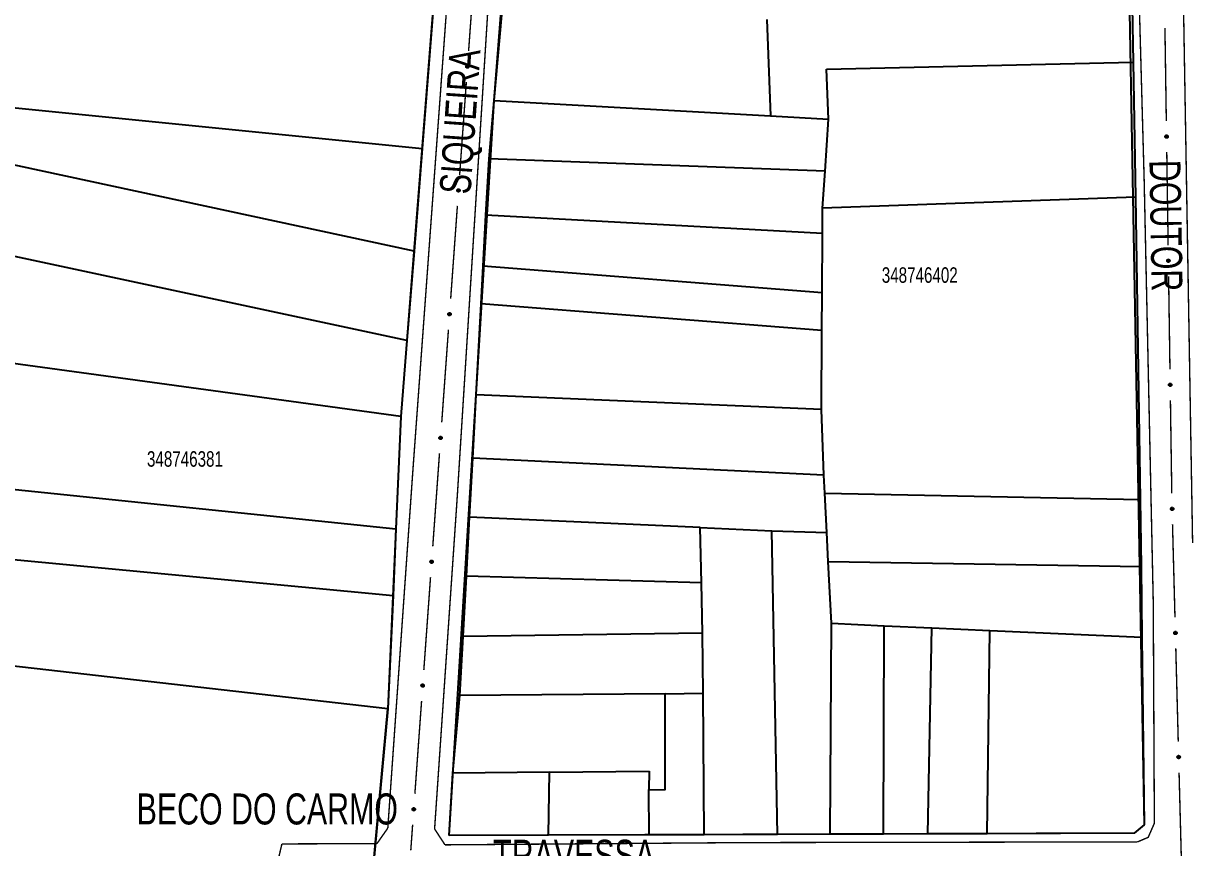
# Model space of a CAD drawing. Extents: x 199219 to 200475, y 4837288 to 4839440.
# Drawn here: x 199349.7 to 199500.3, y 4838857.5 to 4838963.7 of the extents above; entities that cross this region are included whole.
import ezdxf

# ---------------------------------------------------------------- set-up
doc = ezdxf.new("R2010")
doc.units = 0
doc.header["$LTSCALE"] = 3
doc.header["$MEASUREMENT"] = 0
for name, color, linetype in [('CD_MALHA_LOTES', 40, 'CONTINUOUS'), ('CD_TXT_QUADRA', 7, 'CONTINUOUS'), ('RU-QUADRAS', 210, 'CONTINUOUS'), ('SV-EIXO-RUA-PAV', 20, 'CONTINUOUS'), ('SV-RUA-PAVIM-S-GUIA-C-GUIA', 7, 'CONTINUOUS'), ('SV-TXT-RUA-N-PAV-S-GUIA-C-GUIA', 7, 'CONTINUOUS'), ('SV-TXT-RUA-PAV-S-GUIA-C-GUIA', 7, 'CONTINUOUS')]:
    doc.layers.add(name, color=color, linetype=linetype)
doc.styles.add('3487-46-2D_TXTB$0$ARIAL', font='ARIAL.TTF')
doc.styles.add('ARIAL', font='ARIAL.TTF')

msp = doc.modelspace()

# ---------------------------------------------------------------- linework, layer by layer
at = {"layer": 'CD_MALHA_LOTES'}
for p, q in [((199403.76, 4838981.18), (199401.15, 4838947.6)), ((199410.43, 4838953.79), (199411.76, 4838968.65)), ((199492.67, 4838965.87), (199492.79, 4838958.74)), ((199445.58, 4838964.26), (199446.05, 4838951.82)), ((199453.27, 4838957.84), (199492.79, 4838958.74)), ((199492.79, 4838958.74), (199493.08, 4838941.32)), ((199453.51, 4838951.41), (199453.27, 4838957.84)), ((199346.52, 4838953.07), (199401.15, 4838947.6)), ((199409.76, 4838946.28), (199410.43, 4838953.79)), ((199410.43, 4838953.79), (199446.05, 4838951.82)), ((199446.05, 4838951.82), (199453.51, 4838951.41)), ((199453.07, 4838944.7), (199453.51, 4838951.41)), ((199401.15, 4838947.6), (199400.1, 4838934.37)), ((199400.1, 4838934.37), (199344.83, 4838946.29)), ((199409.36, 4838939.02), (199409.76, 4838946.28)), ((199453.07, 4838944.7), (199409.76, 4838946.28)), ((199452.75, 4838939.93), (199453.07, 4838944.7)), ((199493.08, 4838941.32), (199452.75, 4838939.93)), ((199493.08, 4838941.32), (199493.7, 4838902.35)), ((199452.73, 4838936.67), (199452.75, 4838939.93)), ((199409, 4838932.43), (199409.36, 4838939.02)), ((199452.73, 4838936.67), (199409.36, 4838939.02)), ((199452.68, 4838928.99), (199452.73, 4838936.67)), ((199399.18, 4838922.84), (199343.28, 4838934.82)), ((199400.1, 4838934.37), (199399.18, 4838922.84)), ((199408.74, 4838927.61), (199409, 4838932.43)), ((199452.68, 4838928.99), (199409, 4838932.43)), ((199452.65, 4838924.13), (199452.68, 4838928.99)), ((199408.11, 4838915.85), (199408.74, 4838927.61)), ((199452.65, 4838924.13), (199408.74, 4838927.61)), ((199452.59, 4838913.95), (199452.65, 4838924.13)), ((199399.18, 4838922.84), (199398.41, 4838913.06)), ((199398.41, 4838913.06), (199340.75, 4838920.94)), ((199407.66, 4838907.68), (199408.11, 4838915.85)), ((199452.59, 4838913.95), (199408.11, 4838915.85)), ((199452.91, 4838905.51), (199452.59, 4838913.95)), ((199398.41, 4838913.06), (199397.76, 4838898.6)), ((199407.25, 4838900.08), (199407.66, 4838907.68)), ((199452.91, 4838905.51), (199407.66, 4838907.68)), ((199328.08, 4838905.75), (199397.76, 4838898.6)), ((199453.03, 4838903.18), (199452.91, 4838905.51)), ((199453.03, 4838903.18), (199493.7, 4838902.35)), ((199453.29, 4838898.11), (199453.03, 4838903.18)), ((199493.7, 4838902.35), (199493.8, 4838893.74)), ((199406.84, 4838892.5), (199407.25, 4838900.08)), ((199436.97, 4838898.75), (199407.25, 4838900.08)), ((199397.76, 4838898.6), (199397.38, 4838890)), ((199437.13, 4838891.64), (199436.97, 4838898.75)), ((199436.97, 4838898.75), (199446.2, 4838898.34)), ((199446.92, 4838859.18), (199446.2, 4838898.34)), ((199446.2, 4838898.34), (199453.29, 4838898.11)), ((199453.48, 4838894.36), (199453.29, 4838898.11)), ((199331.34, 4838896.26), (199397.38, 4838890)), ((199453.48, 4838894.36), (199493.8, 4838893.74)), ((199453.89, 4838886.4), (199453.48, 4838894.36)), ((199406.42, 4838884.71), (199406.84, 4838892.5)), ((199437.13, 4838891.64), (199406.84, 4838892.5)), ((199493.8, 4838893.74), (199493.91, 4838884.6)), ((199437.28, 4838885.15), (199437.13, 4838891.64)), ((199397.38, 4838890), (199396.72, 4838875.36)), ((199453.72, 4838859.21), (199453.89, 4838886.4)), ((199453.89, 4838886.4), (199460.67, 4838886.09)), ((199437.28, 4838885.15), (199406.42, 4838884.71)), ((199437.35, 4838877.38), (199437.28, 4838885.15)), ((199460.6, 4838859.23), (199460.67, 4838886.09)), ((199460.67, 4838886.09), (199466.84, 4838885.81)), ((199466.32, 4838859.25), (199466.84, 4838885.81)), ((199466.84, 4838885.81), (199474.29, 4838885.48)), ((199473.94, 4838859.28), (199474.29, 4838885.48)), ((199474.29, 4838885.48), (199493.91, 4838884.6)), ((199406, 4838877.08), (199406.42, 4838884.71)), ((199493.91, 4838884.6), (199494.19, 4838860.44)), ((199396.72, 4838875.36), (199330.25, 4838882.95)), ((199432.45, 4838877.33), (199406, 4838877.08)), ((199432.45, 4838877.33), (199437.35, 4838877.38)), ((199432.47, 4838864.93), (199432.45, 4838877.33)), ((199437.5, 4838859.15), (199437.35, 4838877.38)), ((199405.07, 4838867.06), (199406, 4838877.08)), ((199393.59, 4838841.43), (199396.72, 4838875.36)), ((199404.63, 4838859.04), (199405.07, 4838867.06)), ((199417.55, 4838867.21), (199405.07, 4838867.06)), ((199417.44, 4838859.08), (199417.55, 4838867.21)), ((199417.55, 4838867.21), (199430.4, 4838867.33)), ((199430.4, 4838867.33), (199430.35, 4838864.96)), ((199430.41, 4838859.13), (199430.35, 4838864.96)), ((199430.35, 4838864.96), (199432.47, 4838864.93)), ((199460.6, 4838859.23), (199453.72, 4838859.21)), ((199466.32, 4838859.25), (199460.6, 4838859.23)), ((199473.94, 4838859.28), (199466.32, 4838859.25)), ((199492.91, 4838859.34), (199473.94, 4838859.28)), ((199494.19, 4838860.44), (199492.91, 4838859.34)), ((199417.44, 4838859.08), (199404.63, 4838859.04)), ((199430.41, 4838859.13), (199417.44, 4838859.08)), ((199437.5, 4838859.15), (199430.41, 4838859.13)), ((199446.92, 4838859.18), (199437.5, 4838859.15)), ((199453.72, 4838859.21), (199446.92, 4838859.18))]:
    msp.add_line(p, q, dxfattribs=at)
at = {"layer": 'RU-QUADRAS', "color": 6, "linetype": 'Continuous'}
msp.add_lwpolyline([(199404.63, 4838859.04), (199410.43, 4838953.79), (199412.39, 4838979.11), (199415.37, 4838981.96, 0.0090495551), (199491.86, 4838989.02), (199494.19, 4838860.44), (199492.91, 4838859.34)], format="xyb", close=True, dxfattribs=at)
msp.add_lwpolyline([(199282.88, 4838827.92), (199281.13, 4838887.88), (199310.49, 4838885.91), (199330.25, 4838882.95), (199331.34, 4838896.26), (199327.17, 4838896.66), (199328.08, 4838905.75), (199312.7, 4838907.32), (199314.87, 4838923.69), (199340.75, 4838920.94), (199343.89, 4838936.64), (199344.83, 4838946.29), (199346.52, 4838953.07), (199307.29, 4838957.64), (199309.49, 4838984.19), (199403.76, 4838981.18), (199398.41, 4838913.06), (199396.72, 4838875.36), (199393.59, 4838841.43)], dxfattribs=at)
at = {"layer": 'SV-EIXO-RUA-PAV', "const_width": 0.18}
for points in [[(199407.121595, 4838960.169517), (199407.987065, 4838972.138267)], [(199496.874732, 4838963.145534), (199497.051017, 4838951.146829)], [(199405.967635, 4838944.211185), (199406.833105, 4838956.179934)], [(199497.109779, 4838947.14726), (199497.286065, 4838935.148555)], [(199404.813675, 4838928.252852), (199405.679145, 4838940.221602)], [(199497.344827, 4838931.148987), (199497.521112, 4838919.150282)], [(199403.659715, 4838912.29452), (199404.525185, 4838924.263269)], [(199497.579874, 4838915.150714), (199497.75616, 4838903.152008)], [(199402.505755, 4838896.336187), (199403.371225, 4838908.304937)], [(199497.850664, 4838899.153174), (199498.167209, 4838887.15735)], [(199401.351795, 4838880.377855), (199402.217265, 4838892.346604)], [(199498.272725, 4838883.158742), (199498.589271, 4838871.162918)], [(199400.197834, 4838864.419522), (199401.063305, 4838876.388272)], [(199498.694786, 4838867.16431), (199499.011332, 4838855.168485)], [(199399.67, 4838857.12), (199399.909344, 4838860.429939)]]:
    msp.add_lwpolyline(points, dxfattribs=at)
at = {"layer": 'SV-EIXO-RUA-PAV'}
for points in [[(199406.857194, 4838958.039359), (199406.824674, 4838958.075889), (199406.804194, 4838958.113935), (199406.796247, 4838958.150584), (199406.797668, 4838958.1848), (199406.803065, 4838958.219642), (199406.816256, 4838958.253569), (199406.839238, 4838958.287981), (199406.875654, 4838958.32086), (199406.916008, 4838958.339278), (199406.951521, 4838958.348992), (199406.987285, 4838958.349564), (199407.021044, 4838958.343754), (199407.055832, 4838958.328886), (199407.090478, 4838958.305256), (199407.122653, 4838958.267838), (199407.142475, 4838958.230401), (199407.149231, 4838958.194751), (199407.149579, 4838958.158792), (199407.143643, 4838958.123288), (199407.130502, 4838958.090059), (199407.106647, 4838958.055219), (199407.069295, 4838958.023951), (199407.032181, 4838958.003755), (199406.996636, 4838957.9965), (199406.961226, 4838957.996955), (199406.926215, 4838958.001943), (199406.891559, 4838958.013784), (199406.857194, 4838958.039359)], [(199497.188356, 4838949.292327), (199497.223923, 4838949.258756), (199497.247627, 4838949.22263), (199497.258724, 4838949.186809), (199497.260277, 4838949.152598), (199497.257923, 4838949.11742), (199497.247725, 4838949.082476), (199497.227816, 4838949.0462), (199497.19439, 4838949.010285), (199497.155787, 4838948.988435), (199497.121251, 4838948.975677), (199497.085671, 4838948.972004), (199497.051535, 4838948.974862), (199497.015588, 4838948.986656), (199496.979022, 4838949.007191), (199496.943722, 4838949.041676), (199496.920727, 4838949.077252), (199496.910903, 4838949.112181), (199496.907437, 4838949.147974), (199496.91027, 4838949.18386), (199496.920478, 4838949.218103), (199496.94122, 4838949.254882), (199496.975718, 4838949.289273), (199497.010939, 4838949.312613), (199497.045721, 4838949.322925), (199497.081037, 4838949.325544), (199497.116349, 4838949.323612), (199497.151902, 4838949.314824), (199497.188356, 4838949.292327)], [(199405.703233, 4838942.081026), (199405.670713, 4838942.117557), (199405.650234, 4838942.155603), (199405.642287, 4838942.192251), (199405.643708, 4838942.226468), (199405.649105, 4838942.261309), (199405.662296, 4838942.295236), (199405.685278, 4838942.329649), (199405.721694, 4838942.362528), (199405.762048, 4838942.380945), (199405.797561, 4838942.390659), (199405.833325, 4838942.391231), (199405.867084, 4838942.385422), (199405.901872, 4838942.370554), (199405.936518, 4838942.346923), (199405.968693, 4838942.309505), (199405.988515, 4838942.272068), (199405.995271, 4838942.236418), (199405.995619, 4838942.20046), (199405.989683, 4838942.164955), (199405.976542, 4838942.131726), (199405.952687, 4838942.096886), (199405.915335, 4838942.065619), (199405.878221, 4838942.045423), (199405.842676, 4838942.038168), (199405.807266, 4838942.038623), (199405.772255, 4838942.043611), (199405.737598, 4838942.055451), (199405.703233, 4838942.081026)], [(199497.423404, 4838933.294053), (199497.458971, 4838933.260482), (199497.482674, 4838933.224356), (199497.493771, 4838933.188536), (199497.495324, 4838933.154325), (199497.492971, 4838933.119146), (199497.482773, 4838933.084203), (199497.462864, 4838933.047926), (199497.429438, 4838933.012011), (199497.390835, 4838932.990162), (199497.356298, 4838932.977403), (199497.320718, 4838932.97373), (199497.286583, 4838932.976589), (199497.250636, 4838932.988382), (199497.21407, 4838933.008917), (199497.17877, 4838933.043402), (199497.155774, 4838933.078978), (199497.14595, 4838933.113908), (199497.142484, 4838933.149701), (199497.145317, 4838933.185586), (199497.155525, 4838933.21983), (199497.176267, 4838933.256609), (199497.210766, 4838933.290999), (199497.245987, 4838933.314339), (199497.280769, 4838933.324651), (199497.316084, 4838933.32727), (199497.351396, 4838933.325339), (199497.386949, 4838933.31655), (199497.423404, 4838933.294053)], [(199404.549273, 4838926.122694), (199404.516753, 4838926.159224), (199404.496274, 4838926.19727), (199404.488326, 4838926.233919), (199404.489748, 4838926.268136), (199404.495145, 4838926.302977), (199404.508336, 4838926.336904), (199404.531318, 4838926.371316), (199404.567734, 4838926.404195), (199404.608087, 4838926.422613), (199404.643601, 4838926.432327), (199404.679365, 4838926.432899), (199404.713124, 4838926.427089), (199404.747912, 4838926.412221), (199404.782558, 4838926.388591), (199404.814733, 4838926.351173), (199404.834555, 4838926.313736), (199404.841311, 4838926.278086), (199404.841659, 4838926.242127), (199404.835723, 4838926.206623), (199404.822582, 4838926.173394), (199404.798727, 4838926.138554), (199404.761374, 4838926.107286), (199404.724261, 4838926.08709), (199404.688715, 4838926.079835), (199404.653306, 4838926.08029), (199404.618295, 4838926.085278), (199404.583638, 4838926.097119), (199404.549273, 4838926.122694)], [(199497.658451, 4838917.29578), (199497.694018, 4838917.262209), (199497.717722, 4838917.226083), (199497.728819, 4838917.190262), (199497.730372, 4838917.156051), (199497.728018, 4838917.120873), (199497.717821, 4838917.085929), (199497.697911, 4838917.049653), (199497.664485, 4838917.013738), (199497.625882, 4838916.991889), (199497.591346, 4838916.97913), (199497.555766, 4838916.975457), (199497.52163, 4838916.978316), (199497.485683, 4838916.990109), (199497.449117, 4838917.010644), (199497.413817, 4838917.045129), (199497.390822, 4838917.080705), (199497.380998, 4838917.115634), (199497.377532, 4838917.151427), (199497.380365, 4838917.187313), (199497.390573, 4838917.221557), (199497.411315, 4838917.258335), (199497.445813, 4838917.292726), (199497.481034, 4838917.316066), (199497.515816, 4838917.326378), (199497.551132, 4838917.328997), (199497.586444, 4838917.327065), (199497.621997, 4838917.318277), (199497.658451, 4838917.29578)], [(199403.395313, 4838910.164361), (199403.362793, 4838910.200892), (199403.342314, 4838910.238938), (199403.334366, 4838910.275586), (199403.335788, 4838910.309803), (199403.341185, 4838910.344645), (199403.354376, 4838910.378571), (199403.377358, 4838910.412984), (199403.413774, 4838910.445863), (199403.454127, 4838910.46428), (199403.48964, 4838910.473994), (199403.525405, 4838910.474566), (199403.559164, 4838910.468757), (199403.593952, 4838910.453889), (199403.628598, 4838910.430259), (199403.660773, 4838910.392841), (199403.680595, 4838910.355403), (199403.687351, 4838910.319753), (199403.687699, 4838910.283795), (199403.681762, 4838910.24829), (199403.668622, 4838910.215061), (199403.644767, 4838910.180221), (199403.607414, 4838910.148954), (199403.570301, 4838910.128758), (199403.534755, 4838910.121503), (199403.499346, 4838910.121958), (199403.464335, 4838910.126946), (199403.429678, 4838910.138786), (199403.395313, 4838910.164361)], [(199497.904158, 4838901.299013), (199497.940115, 4838901.26586), (199497.964239, 4838901.230013), (199497.975754, 4838901.194325), (199497.977707, 4838901.160134), (199497.975765, 4838901.124931), (199497.965976, 4838901.08987), (199497.946493, 4838901.053364), (199497.913489, 4838901.017061), (199497.875144, 4838900.994761), (199497.840759, 4838900.9816), (199497.805224, 4838900.977511), (199497.771058, 4838900.979971), (199497.734975, 4838900.991343), (199497.698172, 4838901.011449), (199497.662471, 4838901.045519), (199497.639061, 4838901.080824), (199497.628829, 4838901.115636), (199497.624945, 4838901.151386), (199497.627358, 4838901.187302), (199497.637165, 4838901.221663), (199497.657476, 4838901.258681), (199497.69157, 4838901.293473), (199497.726516, 4838901.317223), (199497.761175, 4838901.327941), (199497.796457, 4838901.330973), (199497.83179, 4838901.329454), (199497.867443, 4838901.321082), (199497.904158, 4838901.299013)], [(199402.241353, 4838894.206029), (199402.208833, 4838894.242559), (199402.188354, 4838894.280605), (199402.180406, 4838894.317254), (199402.181828, 4838894.351471), (199402.187225, 4838894.386312), (199402.200416, 4838894.420239), (199402.223398, 4838894.454651), (199402.259814, 4838894.48753), (199402.300167, 4838894.505948), (199402.33568, 4838894.515662), (199402.371445, 4838894.516234), (199402.405204, 4838894.510424), (199402.439992, 4838894.495556), (199402.474638, 4838894.471926), (199402.506813, 4838894.434508), (199402.526635, 4838894.397071), (199402.533391, 4838894.361421), (199402.533738, 4838894.325462), (199402.527802, 4838894.289958), (199402.514662, 4838894.256729), (199402.490807, 4838894.221889), (199402.453454, 4838894.190621), (199402.416341, 4838894.170425), (199402.380795, 4838894.16317), (199402.345386, 4838894.163625), (199402.310374, 4838894.168613), (199402.275718, 4838894.180454), (199402.241353, 4838894.206029)], [(199498.326219, 4838885.30458), (199498.362176, 4838885.271427), (199498.3863, 4838885.235581), (199498.397816, 4838885.199892), (199498.399768, 4838885.165702), (199498.397826, 4838885.130499), (199498.388038, 4838885.095438), (199498.368554, 4838885.058932), (199498.33555, 4838885.022628), (199498.297205, 4838885.000329), (199498.26282, 4838884.987167), (199498.227286, 4838884.983079), (199498.193119, 4838884.985538), (199498.157036, 4838884.99691), (199498.120233, 4838885.017017), (199498.084532, 4838885.051087), (199498.061123, 4838885.086391), (199498.050891, 4838885.121204), (199498.047006, 4838885.156954), (199498.04942, 4838885.19287), (199498.059227, 4838885.22723), (199498.079537, 4838885.264249), (199498.113631, 4838885.299041), (199498.148577, 4838885.322791), (199498.183236, 4838885.333509), (199498.218519, 4838885.33654), (199498.253851, 4838885.335022), (199498.289504, 4838885.326649), (199498.326219, 4838885.30458)], [(199401.087393, 4838878.247696), (199401.054873, 4838878.284227), (199401.034394, 4838878.322273), (199401.026446, 4838878.358921), (199401.027868, 4838878.393138), (199401.033265, 4838878.42798), (199401.046456, 4838878.461906), (199401.069438, 4838878.496319), (199401.105854, 4838878.529198), (199401.146207, 4838878.547615), (199401.18172, 4838878.557329), (199401.217485, 4838878.557901), (199401.251244, 4838878.552092), (199401.286032, 4838878.537224), (199401.320678, 4838878.513594), (199401.352853, 4838878.476176), (199401.372674, 4838878.438738), (199401.379431, 4838878.403088), (199401.379778, 4838878.36713), (199401.373842, 4838878.331625), (199401.360701, 4838878.298396), (199401.336847, 4838878.263556), (199401.299494, 4838878.232289), (199401.262381, 4838878.212093), (199401.226835, 4838878.204838), (199401.191426, 4838878.205293), (199401.156414, 4838878.210281), (199401.121758, 4838878.222121), (199401.087393, 4838878.247696)], [(199498.74828, 4838869.310148), (199498.784237, 4838869.276995), (199498.808361, 4838869.241149), (199498.819877, 4838869.20546), (199498.821829, 4838869.17127), (199498.819887, 4838869.136066), (199498.810099, 4838869.101006), (199498.790615, 4838869.064499), (199498.757611, 4838869.028196), (199498.719266, 4838869.005897), (199498.684881, 4838868.992735), (199498.649347, 4838868.988646), (199498.61518, 4838868.991106), (199498.579098, 4838869.002478), (199498.542294, 4838869.022584), (199498.506593, 4838869.056654), (199498.483184, 4838869.091959), (199498.472952, 4838869.126771), (199498.469068, 4838869.162521), (199498.471481, 4838869.198437), (199498.481288, 4838869.232798), (199498.501598, 4838869.269817), (199498.535693, 4838869.304608), (199498.570638, 4838869.328358), (199498.605298, 4838869.339076), (199498.64058, 4838869.342108), (199498.675912, 4838869.34059), (199498.711566, 4838869.332217), (199498.74828, 4838869.310148)], [(199399.933433, 4838862.289364), (199399.900913, 4838862.325894), (199399.880434, 4838862.36394), (199399.872486, 4838862.400589), (199399.873908, 4838862.434806), (199399.879305, 4838862.469647), (199399.892496, 4838862.503574), (199399.915477, 4838862.537986), (199399.951894, 4838862.570865), (199399.992247, 4838862.589283), (199400.02776, 4838862.598997), (199400.063525, 4838862.599569), (199400.097283, 4838862.593759), (199400.132072, 4838862.578891), (199400.166718, 4838862.555261), (199400.198893, 4838862.517843), (199400.218714, 4838862.480406), (199400.225471, 4838862.444756), (199400.225818, 4838862.408797), (199400.219882, 4838862.373293), (199400.206741, 4838862.340064), (199400.182886, 4838862.305224), (199400.145534, 4838862.273956), (199400.108421, 4838862.25376), (199400.072875, 4838862.246505), (199400.037466, 4838862.24696), (199400.002454, 4838862.251948), (199399.967798, 4838862.263789), (199399.933433, 4838862.289364)]]:
    msp.add_lwpolyline(points, close=True, dxfattribs=at)
for points in [[(199406.804194, 4838958.113935), (199406.803065, 4838958.219642)], [(199406.812906, 4838958.097527), (199406.810006, 4838958.227705)], [(199406.824674, 4838958.075889), (199406.816256, 4838958.253569)], [(199406.840288, 4838958.059977), (199406.827634, 4838958.263368)], [(199406.857194, 4838958.039359), (199406.839238, 4838958.287981)], [(199406.87623, 4838958.02728), (199406.859068, 4838958.30077)], [(199406.891559, 4838958.013784), (199406.875654, 4838958.32086)], [(199406.909369, 4838958.012571), (199406.895061, 4838958.325529)], [(199406.926215, 4838958.001943), (199406.916008, 4838958.339278)], [(199406.942901, 4838958.003306), (199406.931627, 4838958.339302)], [(199406.961226, 4838957.996955), (199406.951521, 4838958.348992)], [(199406.979549, 4838957.999288), (199406.971882, 4838958.347336)], [(199406.996636, 4838957.9965), (199406.987285, 4838958.349564)], [(199407.015426, 4838958.003534), (199407.004447, 4838958.343613)], [(199407.032181, 4838958.003755), (199407.021044, 4838958.343754)], [(199407.051894, 4838958.015946), (199407.039143, 4838958.331527)], [(199407.069295, 4838958.023951), (199407.055832, 4838958.328886)], [(199407.086722, 4838958.043525), (199407.073446, 4838958.313998)], [(199407.106647, 4838958.055219), (199407.090478, 4838958.305256)], [(199407.116599, 4838958.078303), (199407.106469, 4838958.278776)], [(199407.130502, 4838958.090059), (199407.122653, 4838958.267838)], [(199407.136751, 4838958.111048), (199407.132589, 4838958.242685)], [(199407.143643, 4838958.123288), (199407.142475, 4838958.230401)], [(199496.91027, 4838949.18386), (199496.920727, 4838949.077252)], [(199496.916073, 4838949.196651), (199496.931641, 4838949.065872)], [(199496.920478, 4838949.218103), (199496.943722, 4838949.041676)], [(199496.933309, 4838949.231021), (199496.960794, 4838949.032184)], [(199496.94122, 4838949.254882), (199496.979022, 4838949.007191)], [(199496.960055, 4838949.26826), (199496.996749, 4838948.99996)], [(199496.975718, 4838949.289273), (199497.015588, 4838948.986656)], [(199496.992359, 4838949.298758), (199497.032443, 4838948.985473)], [(199497.010939, 4838949.312613), (199497.051535, 4838948.974862)], [(199497.027612, 4838949.314287), (199497.068057, 4838948.976443)], [(199497.045721, 4838949.322925), (199497.085671, 4838948.972004)], [(199497.062986, 4838949.32163), (199497.100822, 4838948.97556)], [(199497.081037, 4838949.325544), (199497.121251, 4838948.975677)], [(199497.099844, 4838949.320807), (199497.140229, 4838948.987056)], [(199497.116349, 4838949.323612), (199497.155787, 4838948.988435)], [(199497.134054, 4838949.314486), (199497.175462, 4838949.00395)], [(199497.151902, 4838949.314824), (199497.19439, 4838949.010285)], [(199497.168343, 4838949.302708), (199497.20917, 4838949.031739)], [(199497.188356, 4838949.292327), (199497.227816, 4838949.0462)], [(199497.206987, 4838949.273253), (199497.237241, 4838949.071726)], [(199497.223923, 4838949.258756), (199497.247725, 4838949.082476)], [(199497.237524, 4838949.23822), (199497.251708, 4838949.108785)], [(199497.247627, 4838949.22263), (199497.257923, 4838949.11742)], [(199405.650234, 4838942.155603), (199405.649105, 4838942.261309)], [(199405.658946, 4838942.139195), (199405.656046, 4838942.269372)], [(199405.670713, 4838942.117557), (199405.662296, 4838942.295236)], [(199405.686328, 4838942.101644), (199405.673674, 4838942.305036)], [(199405.703233, 4838942.081026), (199405.685278, 4838942.329649)], [(199405.72227, 4838942.068947), (199405.705108, 4838942.342437)], [(199405.737598, 4838942.055451), (199405.721694, 4838942.362528)], [(199405.755409, 4838942.054238), (199405.741101, 4838942.367196)], [(199405.772255, 4838942.043611), (199405.762048, 4838942.380945)], [(199405.788941, 4838942.044973), (199405.777667, 4838942.380969)], [(199405.807266, 4838942.038623), (199405.797561, 4838942.390659)], [(199405.825589, 4838942.040955), (199405.817922, 4838942.389003)], [(199405.842676, 4838942.038168), (199405.833325, 4838942.391231)], [(199405.861466, 4838942.045201), (199405.850487, 4838942.38528)], [(199405.878221, 4838942.045423), (199405.867084, 4838942.385422)], [(199405.897934, 4838942.057613), (199405.885183, 4838942.373195)], [(199405.915335, 4838942.065619), (199405.901872, 4838942.370554)], [(199405.932762, 4838942.085193), (199405.919486, 4838942.355665)], [(199405.952687, 4838942.096886), (199405.936518, 4838942.346923)], [(199405.962638, 4838942.11997), (199405.952509, 4838942.320443)], [(199405.976542, 4838942.131726), (199405.968693, 4838942.309505)], [(199405.982791, 4838942.152715), (199405.978629, 4838942.284352)], [(199405.989683, 4838942.164955), (199405.988515, 4838942.272068)], [(199497.145317, 4838933.185586), (199497.155774, 4838933.078978)], [(199497.15112, 4838933.198378), (199497.166689, 4838933.067598)], [(199497.155525, 4838933.21983), (199497.17877, 4838933.043402)], [(199497.168356, 4838933.232748), (199497.195842, 4838933.03391)], [(199497.176267, 4838933.256609), (199497.21407, 4838933.008917)], [(199497.195102, 4838933.269987), (199497.231796, 4838933.001686)], [(199497.210766, 4838933.290999), (199497.250636, 4838932.988382)], [(199497.227406, 4838933.300484), (199497.267491, 4838932.987199)], [(199497.245987, 4838933.314339), (199497.286583, 4838932.976589)], [(199497.26266, 4838933.316014), (199497.303105, 4838932.97817)], [(199497.280769, 4838933.324651), (199497.320718, 4838932.97373)], [(199497.298033, 4838933.323357), (199497.33587, 4838932.977287)], [(199497.316084, 4838933.32727), (199497.356298, 4838932.977403)], [(199497.334891, 4838933.322534), (199497.375276, 4838932.988783)], [(199497.351396, 4838933.325339), (199497.390835, 4838932.990162)], [(199497.369101, 4838933.316213), (199497.41051, 4838933.005677)], [(199497.386949, 4838933.31655), (199497.429438, 4838933.012011)], [(199497.403391, 4838933.304435), (199497.444218, 4838933.033465)], [(199497.423404, 4838933.294053), (199497.462864, 4838933.047926)], [(199497.442034, 4838933.27498), (199497.472289, 4838933.073453)], [(199497.458971, 4838933.260482), (199497.482773, 4838933.084203)], [(199497.472572, 4838933.239947), (199497.486755, 4838933.110512)], [(199497.482674, 4838933.224356), (199497.492971, 4838933.119146)], [(199404.496274, 4838926.19727), (199404.495145, 4838926.302977)], [(199404.504985, 4838926.180862), (199404.502086, 4838926.31104)], [(199404.516753, 4838926.159224), (199404.508336, 4838926.336904)], [(199404.532368, 4838926.143312), (199404.519714, 4838926.346703)], [(199404.549273, 4838926.122694), (199404.531318, 4838926.371316)], [(199404.56831, 4838926.110615), (199404.551148, 4838926.384105)], [(199404.583638, 4838926.097119), (199404.567734, 4838926.404195)], [(199404.601449, 4838926.095906), (199404.587141, 4838926.408864)], [(199404.618295, 4838926.085278), (199404.608087, 4838926.422613)], [(199404.634981, 4838926.086641), (199404.623707, 4838926.422637)], [(199404.653306, 4838926.08029), (199404.643601, 4838926.432327)], [(199404.671629, 4838926.082623), (199404.663962, 4838926.430671)], [(199404.688715, 4838926.079835), (199404.679365, 4838926.432899)], [(199404.707506, 4838926.086869), (199404.696527, 4838926.426948)], [(199404.724261, 4838926.08709), (199404.713124, 4838926.427089)], [(199404.743973, 4838926.099281), (199404.731223, 4838926.414862)], [(199404.761374, 4838926.107286), (199404.747912, 4838926.412221)], [(199404.778802, 4838926.12686), (199404.765526, 4838926.397333)], [(199404.798727, 4838926.138554), (199404.782558, 4838926.388591)], [(199404.808678, 4838926.161638), (199404.798549, 4838926.362111)], [(199404.822582, 4838926.173394), (199404.814733, 4838926.351173)], [(199404.828831, 4838926.194383), (199404.824669, 4838926.32602)], [(199404.835723, 4838926.206623), (199404.834555, 4838926.313736)], [(199497.380365, 4838917.187313), (199497.390822, 4838917.080705)], [(199497.386168, 4838917.200105), (199497.401736, 4838917.069325)], [(199497.390573, 4838917.221557), (199497.413817, 4838917.045129)], [(199497.403404, 4838917.234475), (199497.430889, 4838917.035637)], [(199497.411315, 4838917.258335), (199497.449117, 4838917.010644)], [(199497.43015, 4838917.271714), (199497.466844, 4838917.003413)], [(199497.445813, 4838917.292726), (199497.485683, 4838916.990109)], [(199497.462454, 4838917.302211), (199497.502538, 4838916.988926)], [(199497.481034, 4838917.316066), (199497.52163, 4838916.978316)], [(199497.497707, 4838917.31774), (199497.538152, 4838916.979896)], [(199497.515816, 4838917.326378), (199497.555766, 4838916.975457)], [(199497.533081, 4838917.325083), (199497.570917, 4838916.979013)], [(199497.551132, 4838917.328997), (199497.591346, 4838916.97913)], [(199497.569939, 4838917.32426), (199497.610324, 4838916.990509)], [(199497.586444, 4838917.327065), (199497.625882, 4838916.991889)], [(199497.604149, 4838917.317939), (199497.645557, 4838917.007403)], [(199497.621997, 4838917.318277), (199497.664485, 4838917.013738)], [(199497.638438, 4838917.306161), (199497.679266, 4838917.035192)], [(199497.658451, 4838917.29578), (199497.697911, 4838917.049653)], [(199497.677082, 4838917.276706), (199497.707336, 4838917.07518)], [(199497.694018, 4838917.262209), (199497.717821, 4838917.085929)], [(199497.707619, 4838917.241673), (199497.721803, 4838917.112238)], [(199497.717722, 4838917.226083), (199497.728018, 4838917.120873)], [(199403.41435, 4838910.152282), (199403.397188, 4838910.425772)], [(199403.429678, 4838910.138786), (199403.413774, 4838910.445863)], [(199403.447489, 4838910.137573), (199403.43318, 4838910.450531)], [(199403.464335, 4838910.126946), (199403.454127, 4838910.46428)], [(199403.481021, 4838910.128308), (199403.469747, 4838910.464304)], [(199403.499346, 4838910.121958), (199403.48964, 4838910.473994)], [(199403.517668, 4838910.12429), (199403.510002, 4838910.472338)], [(199403.534755, 4838910.121503), (199403.525405, 4838910.474566)], [(199403.553546, 4838910.128536), (199403.542567, 4838910.468615)], [(199403.570301, 4838910.128758), (199403.559164, 4838910.468757)], [(199403.590013, 4838910.140948), (199403.577263, 4838910.45653)], [(199403.607414, 4838910.148954), (199403.593952, 4838910.453889)], [(199403.624842, 4838910.168528), (199403.611566, 4838910.439)], [(199403.644767, 4838910.180221), (199403.628598, 4838910.430259)], [(199403.342314, 4838910.238938), (199403.341185, 4838910.344645)], [(199403.351025, 4838910.22253), (199403.348126, 4838910.352707)], [(199403.362793, 4838910.200892), (199403.354376, 4838910.378571)], [(199403.378408, 4838910.184979), (199403.365754, 4838910.388371)], [(199403.395313, 4838910.164361), (199403.377358, 4838910.412984)], [(199403.654718, 4838910.203305), (199403.644589, 4838910.403778)], [(199403.668622, 4838910.215061), (199403.660773, 4838910.392841)], [(199403.674871, 4838910.23605), (199403.670709, 4838910.367687)], [(199403.681762, 4838910.24829), (199403.680595, 4838910.355403)], [(199497.627358, 4838901.187302), (199497.639061, 4838901.080824)], [(199497.633012, 4838901.200161), (199497.650108, 4838901.069572)], [(199497.637165, 4838901.221663), (199497.662471, 4838901.045519)], [(199497.649845, 4838901.23473), (199497.679653, 4838901.036227)], [(199497.657476, 4838901.258681), (199497.698172, 4838901.011449)], [(199497.676154, 4838901.272279), (199497.715982, 4838901.004425)], [(199497.69157, 4838901.293473), (199497.734975, 4838900.991343)], [(199497.708099, 4838901.303152), (199497.751843, 4838900.990357)], [(199497.726516, 4838901.317223), (199497.771058, 4838900.979971)], [(199497.743168, 4838901.319092), (199497.78756, 4838900.981744)], [(199497.761175, 4838901.327941), (199497.805224, 4838900.977511)], [(199497.778453, 4838901.326848), (199497.820333, 4838900.981244)], [(199497.796457, 4838901.330973), (199497.840759, 4838900.9816)], [(199497.815319, 4838901.326456), (199497.859603, 4838900.9932)], [(199497.83179, 4838901.329454), (199497.875144, 4838900.994761)], [(199497.8496, 4838901.320536), (199497.894636, 4838901.010505)], [(199497.867443, 4838901.321082), (199497.913489, 4838901.017061)], [(199497.884025, 4838901.309159), (199497.928017, 4838901.038686)], [(199497.904158, 4838901.299013), (199497.946493, 4838901.053364)], [(199497.92301, 4838901.280158), (199497.955618, 4838901.078999)], [(199497.940115, 4838901.26586), (199497.965976, 4838901.08987)], [(199497.953955, 4838901.245485), (199497.969651, 4838901.116224)], [(199497.964239, 4838901.230013), (199497.975765, 4838901.124931)], [(199402.188354, 4838894.280605), (199402.187225, 4838894.386312)], [(199402.197065, 4838894.264197), (199402.194166, 4838894.394375)], [(199402.208833, 4838894.242559), (199402.200416, 4838894.420239)], [(199402.224448, 4838894.226647), (199402.211794, 4838894.430038)], [(199402.241353, 4838894.206029), (199402.223398, 4838894.454651)], [(199402.26039, 4838894.19395), (199402.243228, 4838894.46744)], [(199402.275718, 4838894.180454), (199402.259814, 4838894.48753)], [(199402.293528, 4838894.179241), (199402.27922, 4838894.492199)], [(199402.310374, 4838894.168613), (199402.300167, 4838894.505948)], [(199402.327061, 4838894.169976), (199402.315787, 4838894.505972)], [(199402.345386, 4838894.163625), (199402.33568, 4838894.515662)], [(199402.363708, 4838894.165958), (199402.356042, 4838894.514006)], [(199402.380795, 4838894.16317), (199402.371445, 4838894.516234)], [(199402.399586, 4838894.170204), (199402.388607, 4838894.510283)], [(199402.416341, 4838894.170425), (199402.405204, 4838894.510424)], [(199402.436053, 4838894.182616), (199402.423303, 4838894.498197)], [(199402.453454, 4838894.190621), (199402.439992, 4838894.495556)], [(199402.470882, 4838894.210195), (199402.457606, 4838894.480668)], [(199402.490807, 4838894.221889), (199402.474638, 4838894.471926)], [(199402.500758, 4838894.244973), (199402.490629, 4838894.445446)], [(199402.514662, 4838894.256729), (199402.506813, 4838894.434508)], [(199402.520911, 4838894.277718), (199402.516749, 4838894.409355)], [(199402.527802, 4838894.289958), (199402.526635, 4838894.397071)], [(199498.04942, 4838885.19287), (199498.061123, 4838885.086391)], [(199498.055073, 4838885.205728), (199498.072169, 4838885.07514)], [(199498.059227, 4838885.22723), (199498.084532, 4838885.051087)], [(199498.071906, 4838885.240298), (199498.101714, 4838885.041794)], [(199498.079537, 4838885.264249), (199498.120233, 4838885.017017)], [(199498.098215, 4838885.277847), (199498.138043, 4838885.009993)], [(199498.113631, 4838885.299041), (199498.157036, 4838884.99691)], [(199498.13016, 4838885.30872), (199498.173904, 4838884.995925)], [(199498.148577, 4838885.322791), (199498.193119, 4838884.985538)], [(199498.165229, 4838885.32466), (199498.209621, 4838884.987312)], [(199498.183236, 4838885.333509), (199498.227286, 4838884.983079)], [(199498.200515, 4838885.332416), (199498.242394, 4838884.986812)], [(199498.218519, 4838885.33654), (199498.26282, 4838884.987167)], [(199498.23738, 4838885.332024), (199498.281664, 4838884.998768)], [(199498.253851, 4838885.335022), (199498.297205, 4838885.000329)], [(199498.271661, 4838885.326104), (199498.316697, 4838885.016073)], [(199498.289504, 4838885.326649), (199498.33555, 4838885.022628)], [(199498.306086, 4838885.314727), (199498.350078, 4838885.044253)], [(199498.326219, 4838885.30458), (199498.368554, 4838885.058932)], [(199498.345071, 4838885.285726), (199498.37768, 4838885.084567)], [(199498.362176, 4838885.271427), (199498.388038, 4838885.095438)], [(199498.376016, 4838885.251052), (199498.391712, 4838885.121792)], [(199498.3863, 4838885.235581), (199498.397826, 4838885.130499)], [(199401.034394, 4838878.322273), (199401.033265, 4838878.42798)], [(199401.043105, 4838878.305865), (199401.040206, 4838878.436042)], [(199401.054873, 4838878.284227), (199401.046456, 4838878.461906)], [(199401.070488, 4838878.268314), (199401.057833, 4838878.471706)], [(199401.087393, 4838878.247696), (199401.069438, 4838878.496319)], [(199401.10643, 4838878.235617), (199401.089268, 4838878.509107)], [(199401.121758, 4838878.222121), (199401.105854, 4838878.529198)], [(199401.139568, 4838878.220908), (199401.12526, 4838878.533866)], [(199401.156414, 4838878.210281), (199401.146207, 4838878.547615)], [(199401.1731, 4838878.211643), (199401.161826, 4838878.547639)], [(199401.191426, 4838878.205293), (199401.18172, 4838878.557329)], [(199401.209748, 4838878.207625), (199401.202082, 4838878.555673)], [(199401.226835, 4838878.204838), (199401.217485, 4838878.557901)], [(199401.245625, 4838878.211871), (199401.234647, 4838878.55195)], [(199401.262381, 4838878.212093), (199401.251244, 4838878.552092)], [(199401.282093, 4838878.224283), (199401.269343, 4838878.539865)], [(199401.299494, 4838878.232289), (199401.286032, 4838878.537224)], [(199401.316922, 4838878.251863), (199401.303646, 4838878.522335)], [(199401.336847, 4838878.263556), (199401.320678, 4838878.513594)], [(199401.346798, 4838878.28664), (199401.336669, 4838878.487113)], [(199401.360701, 4838878.298396), (199401.352853, 4838878.476176)], [(199401.366951, 4838878.319385), (199401.362789, 4838878.451022)], [(199401.373842, 4838878.331625), (199401.372674, 4838878.438738)], [(199498.471481, 4838869.198437), (199498.483184, 4838869.091959)], [(199498.477134, 4838869.211296), (199498.49423, 4838869.080708)], [(199498.481288, 4838869.232798), (199498.506593, 4838869.056654)], [(199498.493967, 4838869.245865), (199498.523775, 4838869.047362)], [(199498.501598, 4838869.269817), (199498.542294, 4838869.022584)], [(199498.520276, 4838869.283414), (199498.560104, 4838869.015561)], [(199498.535693, 4838869.304608), (199498.579098, 4838869.002478)], [(199498.552221, 4838869.314287), (199498.595965, 4838869.001492)], [(199498.570638, 4838869.328358), (199498.61518, 4838868.991106)], [(199498.587291, 4838869.330228), (199498.631683, 4838868.99288)], [(199498.605298, 4838869.339076), (199498.649347, 4838868.988646)], [(199498.622576, 4838869.337984), (199498.664456, 4838868.99238)], [(199498.64058, 4838869.342108), (199498.684881, 4838868.992735)], [(199498.659441, 4838869.337592), (199498.703725, 4838869.004336)], [(199498.675912, 4838869.34059), (199498.719266, 4838869.005897)], [(199498.693722, 4838869.331671), (199498.738758, 4838869.02164)], [(199498.711566, 4838869.332217), (199498.757611, 4838869.028196)], [(199498.728147, 4838869.320295), (199498.77214, 4838869.049821)], [(199498.74828, 4838869.310148), (199498.790615, 4838869.064499)], [(199498.767133, 4838869.291293), (199498.799741, 4838869.090134)], [(199498.784237, 4838869.276995), (199498.810099, 4838869.101006)], [(199498.798078, 4838869.25662), (199498.813773, 4838869.12736)], [(199498.808361, 4838869.241149), (199498.819887, 4838869.136066)], [(199399.880434, 4838862.36394), (199399.879305, 4838862.469647)], [(199399.889145, 4838862.347532), (199399.886246, 4838862.47771)], [(199399.900913, 4838862.325894), (199399.892496, 4838862.503574)], [(199399.916528, 4838862.309982), (199399.903873, 4838862.513373)], [(199399.933433, 4838862.289364), (199399.915477, 4838862.537986)], [(199399.95247, 4838862.277285), (199399.935308, 4838862.550775)], [(199399.967798, 4838862.263789), (199399.951894, 4838862.570865)], [(199399.985608, 4838862.262576), (199399.9713, 4838862.575534)], [(199400.002454, 4838862.251948), (199399.992247, 4838862.589283)], [(199400.01914, 4838862.253311), (199400.007866, 4838862.589307)], [(199400.037466, 4838862.24696), (199400.02776, 4838862.598997)], [(199400.055788, 4838862.249293), (199400.048122, 4838862.597341)], [(199400.072875, 4838862.246505), (199400.063525, 4838862.599569)], [(199400.091665, 4838862.253539), (199400.080687, 4838862.593618)], [(199400.108421, 4838862.25376), (199400.097283, 4838862.593759)], [(199400.128133, 4838862.265951), (199400.115383, 4838862.581532)], [(199400.145534, 4838862.273956), (199400.132072, 4838862.578891)], [(199400.162961, 4838862.29353), (199400.149686, 4838862.564003)], [(199400.182886, 4838862.305224), (199400.166718, 4838862.555261)], [(199400.192838, 4838862.328308), (199400.182709, 4838862.528781)], [(199400.206741, 4838862.340064), (199400.198893, 4838862.517843)], [(199400.212991, 4838862.361053), (199400.208829, 4838862.49269)], [(199400.219882, 4838862.373293), (199400.218714, 4838862.480406)]]:
    msp.add_lwpolyline(points, dxfattribs=at)
at = {"layer": 'SV-RUA-PAVIM-S-GUIA-C-GUIA', "const_width": 0.18}
for points in [[(199500.44, 4838896.75), (199498.85, 4838990.65)], [(199494.2, 4838943.41), (199492.91, 4838989.98)], [(199405.43, 4838981.31), (199399.95, 4838906.23)], [(199410.67, 4838982.41), (199405.65, 4838902.56)], [(199495.37, 4838889.07), (199494.2, 4838943.41)], [(199399.95, 4838906.23), (199396.71, 4838860)], [(199405.65, 4838902.56), (199402.74, 4838859.89)], [(199495.51, 4838860.62), (199495.37, 4838889.07)], [(199396.71, 4838860), (199395.31, 4838858)], [(199402.74, 4838859.89), (199404.08, 4838857.84)], [(199493.33, 4838858.22), (199494.715064, 4838858.806147), (199495.51, 4838860.62)], [(199383.06, 4838857.96), (199382.23, 4838854.4)], [(199395.31, 4838858), (199383.06, 4838857.96)], [(199404.08, 4838857.84), (199442.41, 4838858.13)], [(199442.41, 4838858.13), (199493.33, 4838858.22)]]:
    msp.add_lwpolyline(points, dxfattribs=at)

# ---------------------------------------------------------------- texts
at = {"layer": 'CD_TXT_QUADRA', "style": 'ARIAL', "width": 0.7}
for s, p in [('348746402', (199460.38, 4838930.3)), ('348746381', (199365.67, 4838906.59))]:
    msp.add_text(s, height=2, dxfattribs=at).set_placement(p)
at = {"layer": 'SV-TXT-RUA-N-PAV-S-GUIA-C-GUIA', "style": '3487-46-2D_TXTB$0$ARIAL', "width": 0.7}
msp.add_text('BECO DO CARMO', height=4, dxfattribs=at).set_placement((199364.336324, 4838860.46859))
at = {"layer": 'SV-TXT-RUA-PAV-S-GUIA-C-GUIA', "style": 'ARIAL', "width": 0.7}
for s, rotation, p in [('SIQUEIRA', 86, (199407.36, 4838941.64)), ('DOUTOR', 271, (199494.87, 4838946.11)), ('TRAVESSA', 359.99783733, (199410.287699, 4838854.497345))]:
    msp.add_text(s, height=4, rotation=rotation, dxfattribs=at).set_placement(p)

doc.saveas('drawing.dxf')
